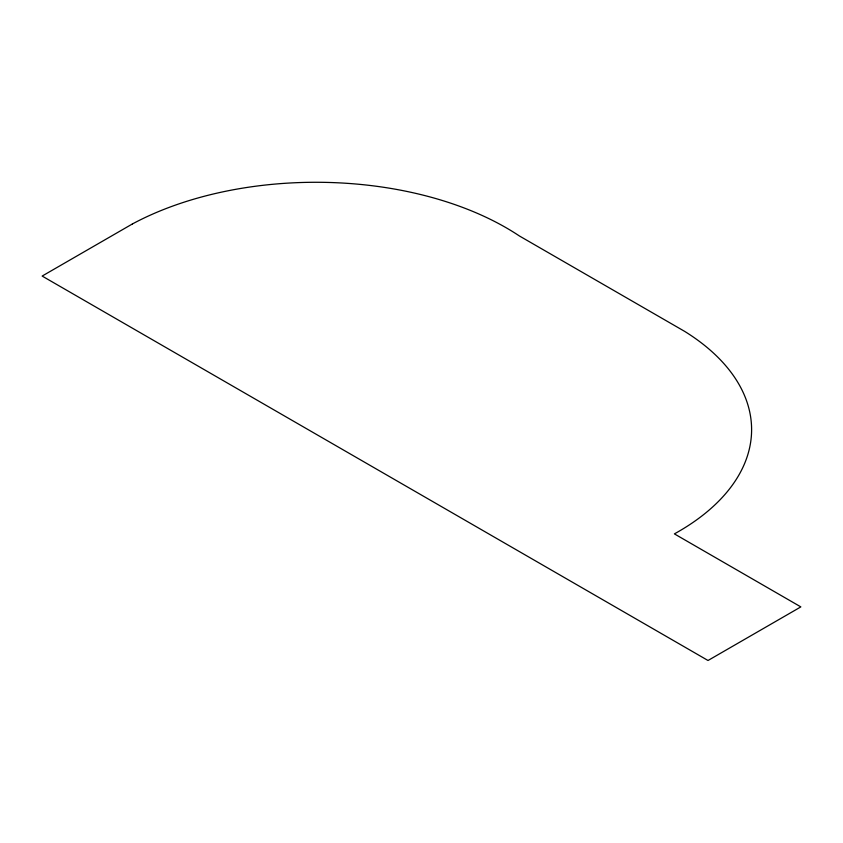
<?xml version="1.0" encoding="UTF-8"?>
<svg xmlns="http://www.w3.org/2000/svg" width="843" height="843" viewBox="0 0 843 843"><rect width="100%" height="100%" fill="white"/><g stroke="black" fill="none" stroke-linecap="round" stroke-linejoin="round"><path stroke-width="1.26" d="M132.404 223.953L42.15 276.061L708.015 660.49L800.85 606.897L674.389 533.882A249.76 144.195 0 0 0 684.558 331.32L519.383 235.956A269.244 155.449 0 0 0 132.404 223.953"/></g></svg>
